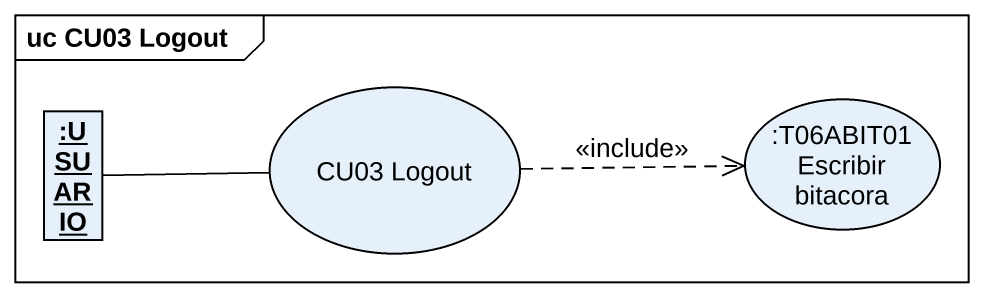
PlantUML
@startuml
mainframe uc CU03 Logout
allowmixing
hide circle
hide empty members
object ":USUARIO" as USUARIO
usecase "CU03 Logout" as CU03_Logout
usecase ":T06ABIT01 Escribir bitacora" as T06ABIT01_Escribir_bitacora
USUARIO -right- CU03_Logout
CU03_Logout .right.> T06ABIT01_Escribir_bitacora : <<include>>
@enduml
